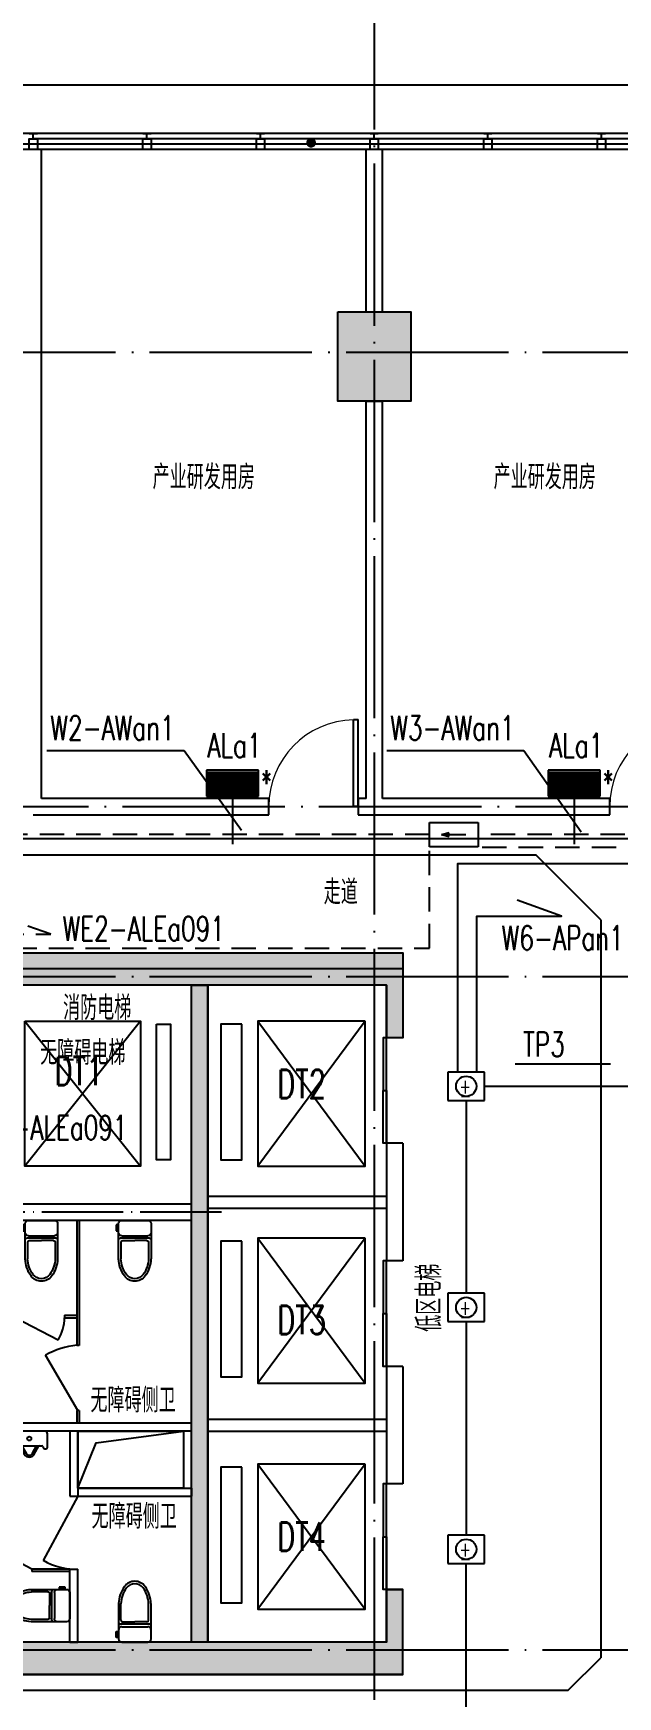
# Model space of a CAD drawing. Extents: x 1980812 to 2226895, y -554123 to 281606.
# Drawn here: x 2015767 to 2022965, y 242158 to 262666 of the extents above; entities that cross this region are included whole.
import ezdxf
from ezdxf.enums import TextEntityAlignment as Align

# ---------------------------------------------------------------- set-up
doc = ezdxf.new("R2010")
doc.units = 0
doc.header["$LTSCALE"] = 1000
doc.header["$MEASUREMENT"] = 0
for name, pattern in [('CONTINOUS', [0]), ('DASH', [0.35, 0.25, -0.1]), ('DOTE', [2.42, 2, -0.2, 0.02, -0.2]), ('DQXX', [4.5, 3, -1.5])]:
    doc.linetypes.add(name, pattern=pattern)
for name, color, linetype in [('$TD_AUDIT_GENERATED_(158)', 8, 'Continuous'), ('$TD_AUDIT_GENERATED_(1F3)', 7, 'Continuous'), ('$TD_AUDIT_GENERATED_(1FCF)', 8, 'Continuous'), ('$TD_AUDIT_GENERATED_(2762)', 8, 'Continuous'), ('$TD_AUDIT_GENERATED_(276D)', 8, 'Continuous'), ('$TD_AUDIT_GENERATED_(517)', 8, 'CONTINOUS'), ('$TD_AUDIT_GENERATED_(54A)', 8, 'Continuous'), ('1', 1, 'Continuous'), ('A-FLOR-PFIX', 8, 'Continuous'), ('A-FLOR-TPTN', 8, 'Continuous'), ('COLU', 8, 'Continuous'), ('COLU_HATCH', 8, 'Continuous'), ('CURTWALL', 8, 'Continuous'), ('DIM_SYMB', 8, 'Continuous'), ('dote', 8, 'DOTE'), ('DQ1', 1, 'Continuous'), ('DQ2', 2, 'Continuous'), ('DQ7', 7, 'Continuous'), ('DQK1', 1, 'Continuous'), ('DQK7', 7, 'Continuous'), ('DQqj', 1, 'Continuous'), ('DQX', 2, 'DQXX'), ('LINE', 8, 'Continuous'), ('WALL', 7, 'Continuous'), ('WINDOW', 8, 'Continuous')]:
    doc.layers.add(name, color=color, linetype=linetype)
doc.styles.add('D8', font='txtw.shx', dxfattribs={"width": 0.7, "bigfont": 'hztxtw.shx'})
doc.styles.add('HZF', font='ROMANS2', dxfattribs={"width": 0.7, "bigfont": 'HZDF2'})

# ---------------------------------------------------------------- blocks, each defined once
blk = doc.blocks.new('$DorLib2D$00000001')
for p, q in [((0.45, 0.975), (0.5, 0.975)), ((0.45, 0), (0.45, 0.975)), ((0.5, 0), (0.5, 0.975)), ((0.5, 0), (0.45, 0))]:
    blk.add_line(p, q)
at = {"lineweight": 13}
blk.add_arc((0.475, 0), 0.975, 91.4693, 180, dxfattribs=at)
blk = doc.blocks.new('A$C40541402')
at = {"layer": 'CURTWALL'}
for p, q in [((23300, 2700), (19100, 2700)), ((27500, 2700), (23300, 2700)), ((19100, 2567), (14650, 2567)), ((19100, 2500), (14650, 2500)), ((23300, 2633), (19100, 2633)), ((23300, 2567), (19100, 2567)), ((23300, 2500), (19100, 2500)), ((27500, 2633), (23300, 2633)), ((27500, 2567), (23300, 2567)), ((27500, 2500), (23300, 2500))]:
    blk.add_line(p, q, dxfattribs=at)
at = {"layer": 'dote'}
blk.add_line((-6421, -5600), (41786, -5600), dxfattribs=at)
at = {"layer": 'WALL'}
for p, q in [((19200, -5500), (19200, 2500)), ((23200, 500), (23200, 2500)), ((23400, 500), (23400, 2500)), ((23200, 500), (23400, 500)), ((23200, -5500), (23200, -600)), ((23200, -600), (23400, -600)), ((23400, -5500), (23400, -600)), ((22000, -5500), (19200, -5500)), ((22000, -5700), (22000, -5500)), ((23200, -5500), (23100, -5500)), ((23100, -5500), (23100, -5700)), ((26200, -5500), (23400, -5500)), ((26200, -5700), (26200, -5500)), ((19100, -5700), (22000, -5700)), ((23100, -5700), (23300, -5700)), ((23300, -5700), (26200, -5700))]:
    blk.add_line(p, q, dxfattribs=at)
at = {"layer": 'WINDOW', "xscale": 1100, "yscale": 1100, "zscale": 1100}
for p in [(22550, -5600), (26750, -5600)]:
    blk.add_blockref('$DorLib2D$00000001', p, dxfattribs=at)
blk = doc.blocks.new('A$C2225643B')
at = {"layer": '$TD_AUDIT_GENERATED_(158)'}
for p, q in [((-2200, -2600), (0, -2600)), ((-2200, -2750), (0, -2750)), ((-2200, -5350), (0, -5350)), ((-2200, -5500), (0, -5500))]:
    blk.add_line(p, q, dxfattribs=at)
at = {"layer": 'WALL'}
for p, q in [((0, -1950), (0, -3400)), ((200, -1950), (0, -1950)), ((200, -1950), (200, -3400)), ((200, -3400), (0, -3400)), ((0, -4700), (0, -6150)), ((200, -4700), (0, -4700)), ((200, -4700), (200, -6150)), ((200, -6150), (0, -6150))]:
    blk.add_line(p, q, dxfattribs=at)
at = {"layer": 'WINDOW', "color": 5}
for p, q in [((-1586, -444), (-261, -2233)), ((-261, -444), (-1586, -2233)), ((-1586, -3119), (-261, -4907)), ((-261, -3119), (-1586, -4907)), ((-1586, -5905), (-261, -7693)), ((-261, -5905), (-1586, -7693))]:
    blk.add_line(p, q, dxfattribs=at)
at = {"layer": 'WINDOW'}
for p, q in [((0, -1950), (0, -650)), ((0, -4700), (0, -3400)), ((0, -7450), (0, -6150))]:
    blk.add_line(p, q, dxfattribs=at)
at = {"layer": 'WINDOW', "color": 5}
for points in [[(-1782, -481), (-2040, -481), (-2040, -2153), (-1782, -2153)], [(-261, -444), (-1586, -444), (-1586, -2233), (-261, -2233)], [(-1782, -3156), (-2040, -3156), (-2040, -4828), (-1782, -4828)], [(-261, -3119), (-1586, -3119), (-1586, -4907), (-261, -4907)], [(-1782, -5942), (-2040, -5942), (-2040, -7614), (-1782, -7614)], [(-261, -5905), (-1586, -5905), (-1586, -7693), (-261, -7693)]]:
    blk.add_lwpolyline(points, close=True, dxfattribs=at)
at = {"layer": 'WINDOW'}
for points in [[(-41, -1300), (0, -1300), (0, -650), (-41, -650)], [(-41, -1300), (0, -1300), (0, -1950), (-41, -1950)], [(-41, -4050), (0, -4050), (0, -3400), (-41, -3400)], [(-41, -4050), (0, -4050), (0, -4700), (-41, -4700)], [(-41, -6800), (0, -6800), (0, -6150), (-41, -6150)], [(-41, -6800), (0, -6800), (0, -7450), (-41, -7450)]]:
    blk.add_lwpolyline(points, close=True, dxfattribs=at)
at = {"layer": '$TD_AUDIT_GENERATED_(1F3)', "style": 'HZF', "width": 0.7}
for s, p in [('DT2', (-1045, -1220)), ('DT3', (-1045, -4128)), ('DT4', (-1045, -6799))]:
    blk.add_text(s, height=350, dxfattribs=at).set_placement(p, align=Align.MIDDLE_CENTER)
at = {"layer": '$TD_AUDIT_GENERATED_(1F3)', "style": 'D8', "width": 0.7}
blk.add_text('\\M+5B5CD\\M+5C7F8\\M+5B5E7\\M+5CCDD', height=300, rotation=90.0006, dxfattribs=at).set_placement((525, -3854), align=Align.MIDDLE_CENTER)
blk = doc.blocks.new('$TD_AUDIT_GENERATED_(9F)')
at = {"layer": 'dote'}
for p, q in [((23300, 30469), (23300, -6248)), ((56411, 26000), (-8456, 26000)), ((56413, 23300), (-8454, 23300)), ((56413, 15600), (-8454, 15600)), ((56413, 7300), (-8454, 7300))]:
    blk.add_line(p, q, dxfattribs=at)
blk = doc.blocks.new('A$C28812CA5')
at = {"layer": '$TD_AUDIT_GENERATED_(1F3)', "style": 'D8', "width": 0.7}
for p in [(21200, -1537), (25400, -1537)]:
    blk.add_text('\\M+5B2FA\\M+5D2B5\\M+5D1D0\\M+5B7A2\\M+5D3C3\\M+5B7BF', height=300, rotation=0.0006, dxfattribs=at).set_placement(p, align=Align.MIDDLE_CENTER)
blk = doc.blocks.new('$TD_AUDIT_GENERATED_(2768)')
at = {"layer": '$TD_AUDIT_GENERATED_(276D)'}
blk.add_line((115028288, 22648046), (115028222, 22648046), dxfattribs=at)
for points in [[(115028222, 22648096), (115028225, 22648096), (115028225, 22647996), (115028222, 22647996)], [(115028288, 22648096), (115028422, 22648096), (115028422, 22647996), (115028288, 22647996)]]:
    blk.add_lwpolyline(points, close=True, dxfattribs=at)
blk = doc.blocks.new('$TD_AUDIT_GENERATED_(2868)')
at = {"layer": 'WINDOW', "rotation": 270}
for p in [(-22628946, 115030922), (-22627546, 115030922), (-22626146, 115030922), (-22624746, 115030922), (-22623346, 115030922), (-22621946, 115030922)]:
    blk.add_blockref('$TD_AUDIT_GENERATED_(2768)', p, dxfattribs=at)
blk = doc.blocks.new('A-WC4')
for p, q in [((-200, 475), (-200, 40)), ((200, 40), (200, 475)), ((180, 220), (-180, 220)), ((-228, 57), (-228, 130)), ((-228, 130), (-210, 130)), ((-210, 57), (-228, 57)), ((-210, 130), (-210, 115)), ((-210, 115), (-200, 115)), ((-210, 72), (-210, 115)), ((-200, 72), (-210, 72)), ((-210, 72), (-210, 57)), ((-160, 190), (160, 190)), ((-160, 0), (160, 0))]:
    blk.add_line(p, q)
at = {"color": 251}
for p, q in [((-170, 270), (-170, 476)), ((170, 270), (170, 475)), ((-150, 250), (0, 250)), ((150, 250), (0, 250))]:
    blk.add_line(p, q, dxfattribs=at)
for centre, radius, start, end in [((189, 460), 389, 144.5404, 177.815), ((0, 590), 160, 90, 143.2005), ((0, 590), 160, 36.7995, 90), ((-189, 460), 389, 2.185, 35.4596), ((-180, 240), 20, 180, 270), ((180, 240), 20, 270, 0), ((-160, 150), 40, 90, 180), ((-160, 40), 40, 180, 270), ((160, 150), 40, 0, 90), ((160, 40), 40, 270, 0)]:
    blk.add_arc(centre, radius, start, end)
for centre, radius, start, end in [((189, 460), 359, 144.5982, 177.815), ((0, 590), 130, 90, 143.0508), ((0, 590), 130, 36.9492, 90), ((-189, 460), 359, 2.185, 35.4018), ((-150, 270), 20, 180, 270), ((150, 270), 20, 270, 0)]:
    blk.add_arc(centre, radius, start, end, dxfattribs=at)
blk = doc.blocks.new('A-UR2')
for p, q in [((-61, 284), (-116, 188)), ((116, 188), (61, 284)), ((-225, 190), (-225, 30)), ((-195, 0), (195, 0)), ((-168, 190), (-171, 199)), ((154, 180), (-154, 180)), ((171, 199), (168, 190)), ((225, 30), (225, 190))]:
    blk.add_line(p, q)
at = {"color": 252}
for p, q in [((-39, 272), (-91, 180)), ((91, 180), (39, 272))]:
    blk.add_line(p, q, dxfattribs=at)
blk.add_circle((0, 90), 25, dxfattribs=at)
for centre, radius, start, end in [((-198, 190), 27.5, 18.9246, 180), ((0, 250), 70, 29.4871, 150.5129), ((198, 190), 27.5, 0, 161.0754), ((-195, 30), 30, 180, 270), ((-154, 195), 15, 198.9246, 270), ((-129, 195), 15, 270, 330.5129), ((129, 195), 15, 209.4871, 270), ((154, 195), 15, 270, 341.0754), ((195, 30), 30, 270, 0)]:
    blk.add_arc(centre, radius, start, end)
blk.add_arc((0, 250), 45, 29.4871, 150.5129, dxfattribs=at)
blk = doc.blocks.new('A-SINK-4')
for p, q in [((-158, 126), (-13, 126)), ((-13, 78), (-13, 170)), ((13, 78), (-13, 78)), ((13, 170), (13, 78)), ((13, 126), (158, 126))]:
    blk.add_line(p, q)
blk.add_circle((0, 270), 20)
for centre, radius, start, end in [((0, 88), 19.5, 133.6408, 46.2627), ((0, 170), 13.5, 0, 180)]:
    blk.add_arc(centre, radius, start, end)
at = {"extrusion": (0, 0, -1)}
blk.add_ellipse((0, 270), major_axis=(260, 0), ratio=0.846154, dxfattribs=at)
blk.add_ellipse((0, 270), major_axis=(-235, 0), ratio=0.829787, start_param=2.310338, end_param=7.11444)
blk = doc.blocks.new('$TwtSys$00000141')
for p, q in [((-94, 8), (-10, 92)), ((-94, 8), (-10, 92)), ((-87, -35), (35, 87)), ((-87, -35), (35, 87)), ((-66, -66), (66, 66)), ((-66, -66), (66, 66)), ((-32, -87), (88, 33)), ((-32, -87), (88, 33)), ((11, -92), (92, -11)), ((11, -92), (92, -11))]:
    blk.add_line(p, q)
blk.add_circle((0, 0), 94)
blk.add_circle((0, 0), 94)
blk = doc.blocks.new('tbharthaergar')
at = {"layer": '$TD_AUDIT_GENERATED_(517)'}
blk.add_lwpolyline([(4750, -6300), (4974, -5742), (6050, -5600)], dxfattribs=at)
blk.add_lwpolyline([(4750, -5600), (6050, -5600), (6050, -6300), (4750, -6300)], close=True, dxfattribs=at)
at = {"layer": 'A-FLOR-PFIX'}
for p, q in [((2035, -3550), (458, -3550)), ((2900, -6150), (2900, -5600)), ((2900, -6150), (1850, -6150))]:
    blk.add_line(p, q, dxfattribs=at)
at = {"layer": 'A-FLOR-TPTN'}
for p, q in [((2965, -3000), (2965, -4170)), ((3835, -3000), (3835, -4170)), ((3865, -3000), (3865, -4170)), ((4735, -3000), (4735, -4541)), ((4765, -3000), (4765, -4541)), ((4735, -3604), (4735, -4541)), ((4765, -3604), (4765, -4541)), ((2185, -4170), (2185, -4200)), ((2185, -4200), (2705, -4475)), ((2785, -4170), (2785, -4200)), ((2785, -4170), (2935, -4170)), ((2965, -4170), (3085, -4170)), ((3085, -4170), (3085, -4200)), ((3085, -4200), (3605, -4475)), ((3685, -4170), (3835, -4170)), ((3685, -4170), (3685, -4200)), ((3685, -4200), (3985, -4200)), ((3865, -4170), (3985, -4170)), ((3985, -4170), (3985, -4200)), ((3985, -4200), (4505, -4475)), ((4585, -4170), (4735, -4170)), ((4585, -4170), (4585, -4200)), ((4585, -4200), (4735, -4200)), ((4750, -5346), (4352, -4661)), ((4765, -4541), (4735, -4541)), ((4735, -5346), (4735, -5500)), ((4765, -5346), (4735, -5346)), ((4765, -5346), (4765, -5500)), ((3110, -5600), (3110, -5900)), ((3140, -5600), (3140, -5900)), ((3810, -5600), (3810, -5900)), ((3840, -5600), (3840, -5900)), ((3110, -5900), (3140, -5900)), ((3810, -5900), (3840, -5900)), ((4750, -6400), (4322, -7192)), ((4180, -7300), (3660, -7025)), ((3350, -7300), (3350, -8200)), ((3580, -7300), (3350, -7300)), ((3380, -7330), (3380, -8200)), ((3580, -7330), (3380, -7330)), ((3580, -7300), (3580, -7330)), ((4650, -7300), (4180, -7300)), ((4180, -7300), (4180, -7330)), ((4650, -7330), (4180, -7330)), ((3380, -8200), (3350, -8200))]:
    blk.add_line(p, q, dxfattribs=at)
for points in [[(2035, -3000), (2035, -4200), (2185, -4200)], [(2065, -3000), (2065, -4170), (2185, -4170)], [(2935, -3000), (2935, -4170)], [(2785, -4200), (2965, -4200)], [(2935, -4200), (3085, -4200)]]:
    blk.add_lwpolyline(points, dxfattribs=at)
for centre, radius, start, end in [((2273, -4200), 512, 327.4617, 359.9502), ((3173, -4200), 512, 327.4617, 359.9502), ((4073, -4200), 512, 327.4617, 359.9502), ((4836, -5532), 997, 95.7943, 119.0455), ((4092, -7300), 512, 147.4617, 179.9502), ((4723, -6508), 792, 239.6591, 271.9796)]:
    blk.add_arc(centre, radius, start, end, dxfattribs=at)
at = {"layer": 'LINE', "linetype": 'DASH'}
for centre in [(1404, -4673), (2650, -6933)]:
    blk.add_circle(centre, 750, dxfattribs=at)
at = {"layer": 'WALL'}
for p, q in [((550, -5500), (450, -5500)), ((450, -5500), (450, -5600)), ((550, -5600), (550, -5500)), ((1850, -5500), (1550, -5500)), ((1550, -5500), (1550, -5600)), ((4750, -5500), (1850, -5500)), ((6150, -5500), (4750, -5500)), ((6150, -5600), (6150, -5500)), ((450, -5600), (550, -5600)), ((1550, -5600), (1750, -5600)), ((1750, -5600), (1750, -7100)), ((1850, -7100), (1850, -5600)), ((4650, -5600), (1850, -5600)), ((4650, -5600), (4650, -6400)), ((6150, -5600), (4750, -5600)), ((4750, -5600), (4750, -6300)), ((4750, -6300), (6150, -6300)), ((6150, -6300), (6150, -6400)), ((4650, -6400), (6150, -6400)), ((1750, -7100), (1850, -7100)), ((4650, -8200), (4650, -7300)), ((4650, -7300), (4750, -7300)), ((4750, -8200), (4750, -7300)), ((1850, -8100), (1750, -8100)), ((1750, -8100), (1750, -8200)), ((1750, -8200), (1850, -8200)), ((1850, -8200), (1850, -8100)), ((4650, -8200), (4750, -8200))]:
    blk.add_line(p, q, dxfattribs=at)
at = {"layer": 'WINDOW'}
for p, q in [((1550, -5500), (550, -5500)), ((1850, -8100), (1850, -7100))]:
    blk.add_line(p, q, dxfattribs=at)
at = {"layer": '$TD_AUDIT_GENERATED_(54A)', "xscale": 0.5, "yscale": -0.5, "zscale": 0.5, "rotation": 180.0000000027541}
for p in [(1861, -3250), (3049, -5755)]:
    blk.add_blockref('$TwtSys$00000141', p, dxfattribs=at)
at = {"layer": 'A-FLOR-PFIX', "xscale": -1, "rotation": 180}
for name, p in [('A-SINK-4', (1250, -3000)), ('A-WC4', (2500, -3000)), ('A-WC4', (3400, -3000)), ('A-WC4', (4300, -3000)), ('A-WC4', (5450, -3000)), ('A-SINK-4', (2400, -5623))]:
    blk.add_blockref(name, p, dxfattribs=at)
at = {"layer": 'A-FLOR-PFIX', "rotation": 180}
for p in [(3450, -5600), (4150, -5600)]:
    blk.add_blockref('A-UR2', p, dxfattribs=at)
at = {"layer": 'A-FLOR-PFIX', "extrusion": (0, 0, -1), "zscale": -1, "rotation": 270}
blk.add_blockref('A-WC4', (-4650, -7750), dxfattribs=at)
at = {"layer": 'A-FLOR-PFIX', "extrusion": (0, 0, -1), "xscale": -1, "zscale": -1}
blk.add_blockref('A-WC4', (-5450, -8200), dxfattribs=at)
at = {"layer": 'WINDOW', "yscale": -1000}
for p, xscale, zscale, rotation in [((1050, -5550), 1000, 1000, 180.0000000140501), ((1800, -7600), -1000, -1000, 90.00000001289553)]:
    blk.add_blockref('$DorLib2D$00000001', p, dxfattribs=dict(at, xscale=xscale, zscale=zscale, rotation=rotation))
blk = doc.blocks.new('A$C4CED5D62')
at = {"layer": '$TD_AUDIT_GENERATED_(517)'}
blk.add_lwpolyline([(-1600, -5500), (-300, -5500), (-300, -6200), (-1600, -6200)], close=True, dxfattribs=at)
at = {"layer": 'A-FLOR-TPTN'}
for p, q in [((-1600, -5246), (-1998, -4561)), ((-1615, -5246), (-1615, -5400)), ((-1585, -5246), (-1615, -5246)), ((-1585, -5246), (-1585, -5400))]:
    blk.add_line(p, q, dxfattribs=at)
at = {"layer": 'dote', "ltscale": 0.5}
blk.add_line((167, -2800), (-7200, -2800), dxfattribs=at)
at = {"layer": 'WALL'}
for p, q in [((-100, 200), (-2700, 200)), ((-200, 0), (-2500, 0)), ((-200, -2700), (-200, 0)), ((2400, 200), (-100, 200)), ((2400, 200), (2400, -650)), ((2200, 0), (0, 0)), ((0, -2800), (0, 0)), ((2200, 0), (2200, -650)), ((2400, -650), (2200, -650)), ((-200, -2700), (-2500, -2700)), ((0, -8100), (0, -2800)), ((-200, -2900), (-2600, -2900)), ((-200, -8100), (-200, -2900)), ((-200, -5400), (-4500, -5400)), ((-200, -5500), (-4500, -5500)), ((-200, -5500), (-200, -5400)), ((-1600, -6200), (-200, -6200)), ((-1600, -6200), (-1600, -6300)), ((-1600, -6300), (-200, -6300)), ((-200, -6200), (-200, -6300)), ((2200, -8100), (2200, -7450)), ((2200, -7450), (2400, -7450)), ((2400, -8500), (2400, -7450)), ((-100, -8100), (-2800, -8100)), ((2200, -8100), (-100, -8100)), ((-100, -8500), (-2800, -8500)), ((2400, -8500), (-100, -8500))]:
    blk.add_line(p, q, dxfattribs=at)
at = {"layer": 'WINDOW', "color": 3}
for p, q in [((-828, -444), (-2253, -2233)), ((-2253, -444), (-828, -2233))]:
    blk.add_line(p, q, dxfattribs=at)
for points in [[(-2253, -444), (-828, -444), (-828, -2233), (-2253, -2233)], [(-632, -481), (-460, -481), (-460, -2153), (-632, -2153)]]:
    blk.add_lwpolyline(points, close=True, dxfattribs=at)
at = {"layer": 'WALL'}
blk.add_blockref('tbharthaergar', (-6350, 100), dxfattribs=at)
at = {"layer": '$TD_AUDIT_GENERATED_(1F3)', "width": 0.7}
for s, height, style, p in [('\\M+5CFFB\\M+5B7C0\\M+5B5E7\\M+5CCDD', 300, 'D8', (-1363, -281)), ('\\M+5CEDE\\M+5D5CF\\M+5B0AD\\M+5B5E7\\M+5CCDD', 300, 'D8', (-1540, -833)), ('DT1', 350, 'HZF', (-1588, -1058))]:
    blk.add_text(s, height=height, dxfattribs=dict(at, style=style)).set_placement(p, align=Align.MIDDLE_CENTER)
at = {"layer": '$TD_AUDIT_GENERATED_(1F3)', "style": 'D8', "width": 0.7}
for p in [(-921, -5118), (-907, -6551)]:
    blk.add_text('\\M+5CEDE\\M+5D5CF\\M+5B0AD\\M+5B2E0\\M+5CEC0', height=300, rotation=0.0006, dxfattribs=at).set_placement(p, align=Align.MIDDLE_CENTER)
blk = doc.blocks.new('$TD_AUDIT_GENERATED_(3B36)')
at = {"layer": 'COLU_HATCH'}
h = blk.add_hatch(color=256, dxfattribs=at)
h.dxf.hatch_style = 1
h.paths.add_polyline_path([(53902, -1157448), (53902, -1156548), (55002, -1156548), (55002, -1157448)])
h = blk.add_hatch(color=256, dxfattribs=at)
h.dxf.hatch_style = 1
h.paths.add_polyline_path([(61802, -1161748), (61802, -1156648), (62852, -1156648), (62852, -1156848), (62202, -1156848), (62202, -1161748)])
h = blk.add_hatch(color=256, dxfattribs=at)
h.dxf.hatch_style = 1
h.paths.add_polyline_path([(70702, -1161848), (70702, -1156648), (69652, -1156648), (69652, -1156848), (70302, -1156848), (70302, -1161848)])
h = blk.add_hatch(color=256, dxfattribs=at)
h.dxf.hatch_style = 1
h.paths.add_polyline_path([(62202, -1159048), (70302, -1159048), (70302, -1159248), (62202, -1159248)])
at = {"layer": 'COLU'}
for points in [[(53902, -1157448), (53902, -1156548), (55002, -1156548), (55002, -1157448)], [(61802, -1161748), (61802, -1156648), (62852, -1156648), (62852, -1156848), (62202, -1156848), (62202, -1161748)], [(70702, -1161848), (70702, -1156648), (69652, -1156648), (69652, -1156848), (70302, -1156848), (70302, -1161848)], [(62202, -1159048), (70302, -1159048), (70302, -1159248), (62202, -1159248)]]:
    blk.add_lwpolyline(points, close=True, dxfattribs=at)
blk = doc.blocks.new('dyz')
at = {"layer": 'DQK1'}
for p, q in [((-300, 0), (300, 0)), ((-300, -300), (-300, 0)), ((300, 0), (300, -300)), ((300, -300), (-300, -300))]:
    blk.add_line(p, q, dxfattribs=at)
at = {"layer": 'DQK7'}
for q in [(-58, -127), (-58, -127), (150, -150), (-58, -173), (-58, -173)]:
    blk.add_line((-150, -150), q, dxfattribs=at)
blk = doc.blocks.new('FP')
at = {"layer": 'DQK1'}
for p, q in [((-225, 175), (-225, -175)), ((225, 175), (-225, 175)), ((225, -175), (225, 175)), ((-225, -175), (225, -175))]:
    blk.add_line(p, q, dxfattribs=at)
blk.add_circle((0, 0), 125, dxfattribs=at)
at = {"layer": 'DQK7', "style": 'D8', "width": 0.7}
for s, p in [('+', (-83, -89)), ('-', (-80, -202))]:
    blk.add_text(s, height=180, dxfattribs=at).set_placement(p)
blk = doc.blocks.new('*X245')
at = {"color": 0}
for p, q in [((8700, 8370), (9500, 8370)), ((8700, 8340), (9500, 8340)), ((8700, 8310), (9500, 8310)), ((8700, 8280), (9500, 8280)), ((8700, 8250), (9500, 8250)), ((8700, 8220), (9500, 8220)), ((8700, 8190), (9500, 8190)), ((8700, 8160), (9500, 8160)), ((8700, 8130), (9500, 8130)), ((8700, 8100), (9500, 8100)), ((8700, 8070), (9500, 8070)), ((8700, 8040), (9500, 8040)), ((8700, 8010), (9500, 8010))]:
    blk.add_line(p, q, dxfattribs=at)
blk = doc.blocks.new('XM')
at = {"layer": '1'}
for p, q in [((320, 168), (-320, 168)), ((-320, 168), (-320, -152)), ((320, -152), (320, 168)), ((-320, -152), (320, -152))]:
    blk.add_line(p, q, dxfattribs=at)
at = {"layer": '1', "xscale": 0.8, "yscale": 0.8, "zscale": 0.8}
blk.add_blockref('*X245', (-7280, -6552), dxfattribs=at)

msp = doc.modelspace()

# ---------------------------------------------------------------- linework, layer by layer
at = {"layer": '$TD_AUDIT_GENERATED_(158)', "color": 2}
msp.add_lwpolyline([(2011616.5, 262331.5), (2011616.5, 262031.5), (2046166.5, 262031.5), (2046166.5, 240181.5), (2046466.5, 240181.5)], dxfattribs=at)
at = {"layer": 'DIM_SYMB', "const_width": 60}
msp.add_lwpolyline([(2019194.7, 261345.7, 1), (2019183.1, 261286.9, 1)], format="xyb", close=True, dxfattribs=at)
at = {"layer": 'DQ2'}
for p, q in [((2018220.8, 253259.7), (2018220.8, 252668.2)), ((2022430.1, 253259.7), (2022430.1, 252668.2)), ((2021324.3, 249684), (2023167.9, 249684)), ((2021099.3, 249509), (2021099.3, 247132.5)), ((2021099.3, 246782.5), (2021099.3, 244151.1))]:
    msp.add_line(p, q, dxfattribs=at)
for points in [[(2034656, 252180.4), (2034164.6, 252424.7), (2020992.1, 252424.7), (2020992.1, 249859)], [(2021228.4, 249859), (2021228.4, 251782.3), (2022274.1, 251782.3), (2021725.4, 251976.7)], [(2006301.2, 241533.1), (2021099.3, 241533.1), (2021099.3, 243801.1)]]:
    msp.add_lwpolyline(points, dxfattribs=at)
at = {"layer": 'DQ7'}
for p, q in [((2015935.1, 253822.1), (2017622.9, 253822.1)), ((2017622.9, 253822.1), (2018331.2, 252841.5)), ((2020122.1, 253822.1), (2021809.9, 253822.1)), ((2021809.9, 253822.1), (2022516.9, 252819.7)), ((2022876.6, 249955.1), (2021704.1, 249955.1))]:
    msp.add_line(p, q, dxfattribs=at)
at = {"layer": 'DQqj', "ltscale": 0.15}
for p, q in [((1999400, 252737.8), (2020719.3, 252737.8)), ((2020719.3, 252737.8), (2026677.3, 252737.8)), ((1999400, 252537.8), (2021955.5, 252537.8)), ((2022755.5, 251737.8), (2021955.5, 252537.8)), ((2022755.5, 251737.8), (2022755.5, 242637.8)), ((2022355.5, 242237.8), (2022755.5, 242637.8)), ((2003336.4, 242237.8), (2022355.5, 242237.8))]:
    msp.add_line(p, q, dxfattribs=at)
at = {"layer": 'DQX', "ltscale": 0.1}
for points in [[(2020645.2, 252787.8), (2006632.7, 252787.8)], [(2032503.8, 251590.7), (2032503.8, 252787.8), (2021245.2, 252787.8)], [(2013259.7, 251387.8), (2020645.2, 251387.8), (2020645.2, 252637.8)], [(2021295.2, 252631.5), (2023570, 252631.5), (2023570, 251098.1), (2025768.5, 251088), (2025768.5, 249922), (2026086.8, 249922)], [(2013416.4, 249573.4), (2014898.2, 249573.4), (2014898.2, 251558.6), (2015983.8, 251558.6), (2015428.9, 251754.1)]]:
    msp.add_lwpolyline(points, dxfattribs=at)

# ---------------------------------------------------------------- block references
at = {"layer": '$TD_AUDIT_GENERATED_(1FCF)'}
msp.add_blockref('A$C28812CA5', (1996666.5, 258731.5), dxfattribs=at)
at = {"layer": '$TD_AUDIT_GENERATED_(2762)'}
msp.add_blockref('$TD_AUDIT_GENERATED_(2868)', (1996666.5, 258731.5), dxfattribs=at)
at = {"layer": 'COLU', "rotation": 270}
msp.add_blockref('$TD_AUDIT_GENERATED_(3B36)', (3176964.6, 313133.3), dxfattribs=at)
at = {"layer": 'DIM_SYMB'}
msp.add_blockref('A$C2225643B', (2020116.5, 250931.5), dxfattribs=at)
at = {"layer": 'DQ1', "ltscale": 0.05}
msp.add_blockref('dyz', (2020945.2, 252937.8), dxfattribs=at)
at = {"layer": 'DQ2'}
for name, p in [('XM', (2018220.8, 253411.7)), ('XM', (2022430.1, 253411.7)), ('FP', (2021099.3, 249684)), ('FP', (2021099.3, 246957.5)), ('FP', (2021099.3, 243976.1))]:
    msp.add_blockref(name, p, dxfattribs=at)
at = {"layer": 'WALL'}
for name, p in [('$TD_AUDIT_GENERATED_(9F)', (1996666.5, 235431.5)), ('A$C40541402', (1996666.5, 258731.5)), ('A$C4CED5D62', (2017916.5, 250931.5))]:
    msp.add_blockref(name, p, dxfattribs=at)

# ---------------------------------------------------------------- texts
at = {"layer": '$TD_AUDIT_GENERATED_(1F3)', "style": 'D8', "width": 0.7}
msp.add_text('\\M+5D7DF\\M+5B5C0', height=300, rotation=0.00057, dxfattribs=at).set_placement((2019554.2, 252077.7), align=Align.MIDDLE_CENTER)
at = {"layer": 'DQ7', "style": 'D8', "width": 0.7}
for s, p in [('W2-AWan1', (2016743.3, 254102.6)), ('W3-AWan1', (2020930.3, 254102.6)), ('ALa1', (2018245.4, 253885.7)), ('ALa1', (2022454.8, 253885.7)), ('*', (2018638.2, 253431.5)), ('*', (2022847.5, 253431.5)), ('W6-APan1', (2022289, 251513)), ('TP3', (2022056.9, 250201.3))]:
    msp.add_text(s, height=300, dxfattribs=at).set_placement(p, align=Align.MIDDLE)
for s, p in [('WE2-ALEa091', (2016128.8, 251477.8)), ('WE4-ALEa091', (2014929.5, 249024.5))]:
    msp.add_text(s, height=300, dxfattribs=at).set_placement(p)

doc.saveas('drawing.dxf')
